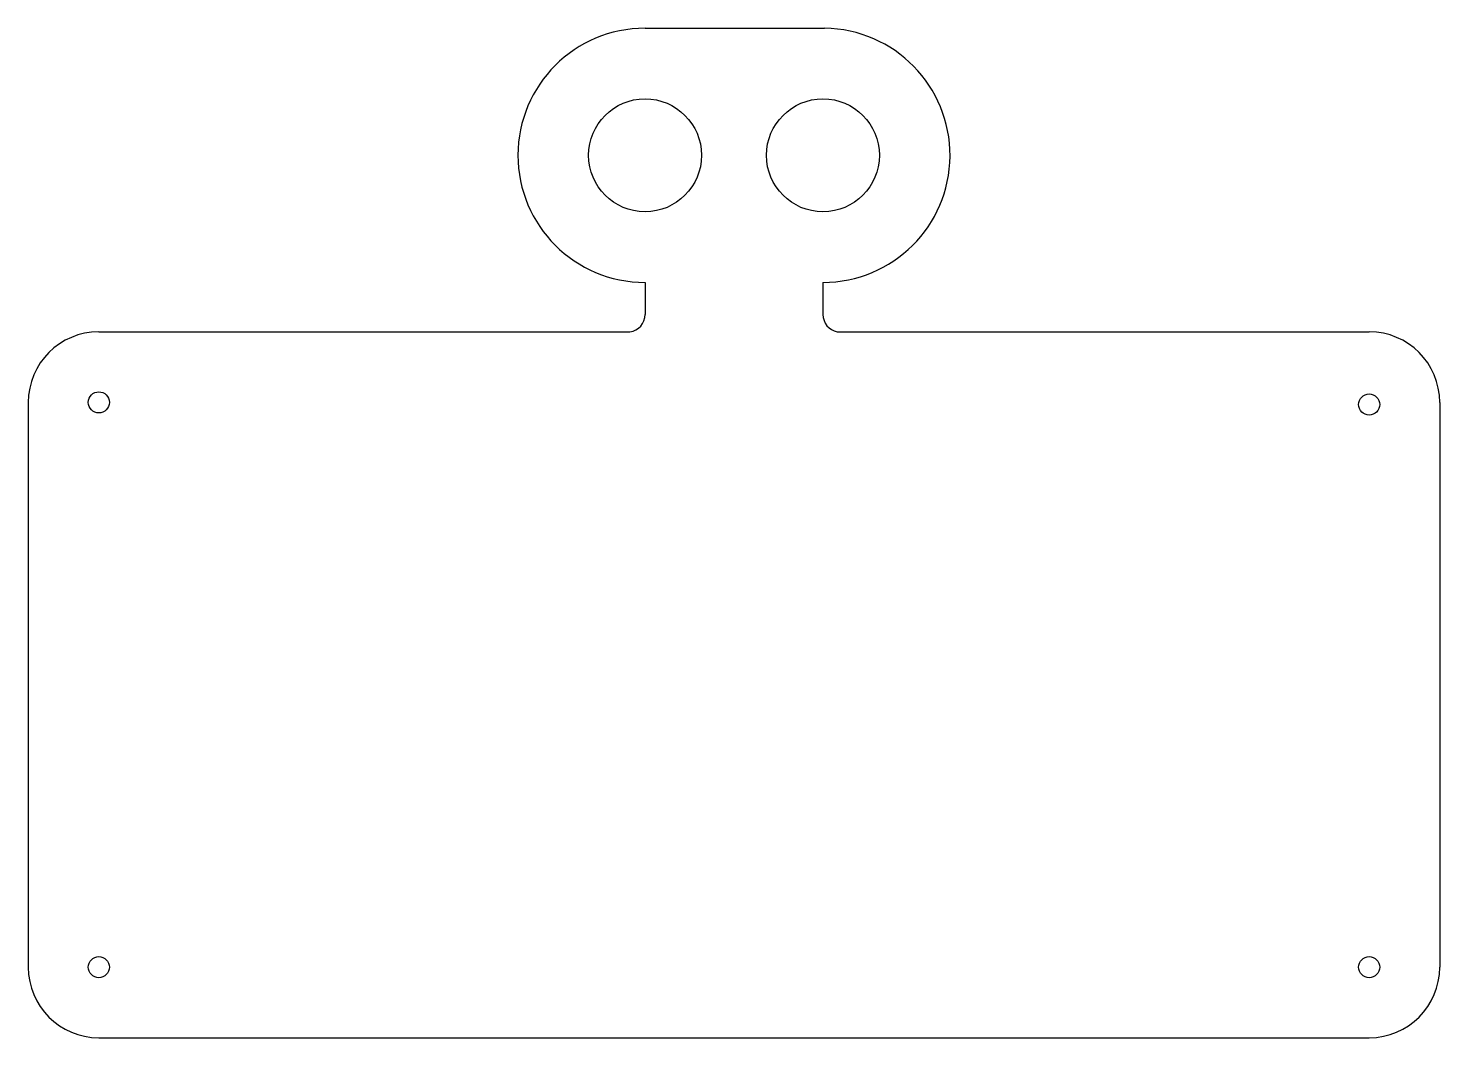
# Model space of a CAD drawing. Header units: millimetres. Extents: x -5.3 to 14.7, y -3.7 to 10.6.
import ezdxf

# ---------------------------------------------------------------- set-up
doc = ezdxf.new("R2010")
doc.units = ezdxf.units.MM

msp = doc.modelspace()

# ---------------------------------------------------------------- linework, layer by layer
at = {"color": 7, "linetype": 'Continuous', "lineweight": 25}
for p, q in [((3.45, 10.591), (5.993, 10.591)), ((3.45, 6.991), (3.45, 6.537)), ((5.971, 6.991), (5.971, 6.538)), ((-4.289, 6.291), (3.235, 6.291)), ((6.173, 6.291), (13.71, 6.291)), ((-5.289, 5.291), (-5.289, -2.709)), ((14.71, 5.291), (14.71, -2.709)), ((-4.289, -3.709), (13.71, -3.709))]:
    msp.add_line(p, q, dxfattribs=at)
for centre, radius in [((3.45, 8.791), 0.8), ((5.971, 8.791), 0.8), ((-4.289, 5.291), 0.15), ((13.71, 5.261), 0.15), ((-4.289, -2.709), 0.15), ((13.71, -2.709), 0.15)]:
    msp.add_circle(centre, radius, dxfattribs=at)
for centre, radius, start, end in [((3.45, 8.791), 1.8, 90, 270), ((5.971, 8.791), 1.8, 270, 89.2912), ((3.202, 6.537), 0.249, 277.7144, 0), ((6.222, 6.537), 0.251, 179.9822, 258.856), ((-4.289, 5.291), 1, 90, 180), ((13.71, 5.291), 1, 0, 90), ((-4.289, -2.709), 1, 180, 270), ((13.71, -2.709), 1, 270, 0)]:
    msp.add_arc(centre, radius, start, end, dxfattribs=at)

doc.saveas('drawing.dxf')
